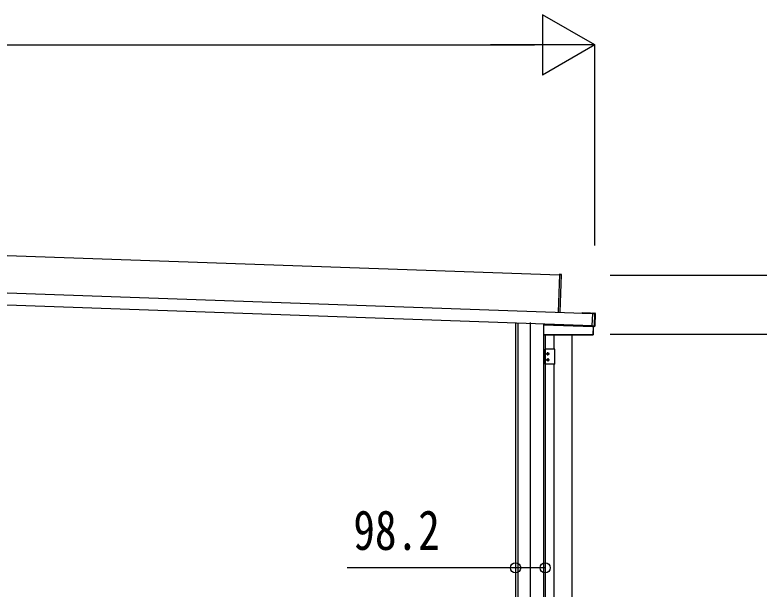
# Model space of a CAD drawing. Units: millimetres, scale not verified. Extents: x -16820 to 16820, y -11880 to 11880.
# Drawn here: x 3863 to 6336, y -6598 to -4688 of the extents above; entities that cross this region are included whole.
import ezdxf
from ezdxf.enums import TextEntityAlignment as Align

# ---------------------------------------------------------------- set-up
doc = ezdxf.new("R2010")
doc.units = ezdxf.units.MM
doc.header["$LTSCALE"] = 60
for name, color, linetype in [('0-3_YKK_12', 2, 'Continuous'), ('0-4_YKK_A1', 4, 'Continuous'), ('0-5_YKK_D', 6, 'Continuous')]:
    doc.layers.add(name, color=color, linetype=linetype)
doc.styles.add('ＭＳ ゴシック', font='')
doc.styles.get('ＭＳ ゴシック').set_extended_font_data('MS Gothic')

msp = doc.modelspace()

# ---------------------------------------------------------------- linework, layer by layer
at = {"layer": '0-3_YKK_12'}
msp.add_line((5577.12, -8502.5), (5577.12, -5711.01), dxfattribs=at)
at = {"layer": '0-4_YKK_A1'}
for p, q in [((5673.18, -5553.73), (927.29, -5388)), ((5783.24, -5681.95), (388.59, -5493.56)), ((5781.85, -5721.93), (387.19, -5533.54)), ((5674.87, -5677.2), (5679.25, -5551.78)), ((5678.78, -5551.76), (5679.25, -5551.78)), ((5754.28, -5680.44), (5754.35, -5678.44)), ((5760.27, -5680.65), (5760.34, -5678.65)), ((5760.34, -5678.65), (5770.34, -5679)), ((5770.27, -5681), (5770.34, -5679)), ((5770.34, -5679), (5776.33, -5679.21)), ((5776.26, -5681.2), (5776.33, -5679.21)), ((5776.33, -5679.21), (5789.82, -5679.68)), ((5790.3, -5681.66), (5783.26, -5681.41)), ((5783.28, -5680.91), (5783.29, -5680.56)), ((5784.49, -5680.6), (5783.29, -5680.56)), ((5783.29, -5680.56), (5783.29, -5680.56)), ((5784.49, -5680.6), (5783.29, -5680.56)), ((5784.49, -5680.6), (5784.49, -5680.6)), ((5784.83, -5679.5), (5784.79, -5680.6)), ((5785.09, -5680.51), (5790.79, -5680.71)), ((5785.09, -5680.51), (5785.09, -5680.59)), ((5788.86, -5722.71), (5790.3, -5681.66)), ((5790.79, -5681.67), (5789.36, -5722.73)), ((5791.27, -5681.23), (5789.81, -5723.21)), ((5790.79, -5681.67), (5790.3, -5681.66)), ((5790.31, -5681.16), (5790.79, -5680.71)), ((5791.27, -5681.23), (5790.79, -5681.67)), ((5791.36, -5721.76), (5792.72, -5682.78)), ((5527.12, -5713.03), (5527.12, -7950)), ((5533.98, -5713.27), (5533.98, -8450)), ((5619.87, -5718.78), (5619.87, -5752.26)), ((5619.87, -5718.78), (5620.24, -5718.79)), ((5620.54, -5718.49), (5620.17, -5718.48)), ((5620.25, -5718.79), (5620.55, -5718.79)), ((5620.25, -5718.79), (5620.25, -5751.88)), ((5620.37, -5718.28), (5620.37, -5716.29)), ((5620.55, -5718.79), (5620.56, -5718.49)), ((5620.56, -5718.49), (5783.35, -5724.18)), ((5620.72, -5718.29), (5621.01, -5718.29)), ((5620.72, -5718.3), (5621.01, -5718.31)), ((5621.01, -5718.29), (5621.01, -5716.31)), ((5782.86, -5723.96), (5621.01, -5718.31)), ((5781.81, -5722.96), (5781.8, -5723.31)), ((5781.8, -5723.31), (5783, -5723.36)), ((5781.8, -5723.31), (5781.8, -5723.31)), ((5781.8, -5723.31), (5783, -5723.36)), ((5782.88, -5723.35), (5782.86, -5723.96)), ((5783.16, -5723.97), (5782.86, -5723.96)), ((5783, -5723.36), (5783, -5723.36)), ((5783.16, -5723.97), (5783.18, -5723.36)), ((5783.27, -5724.16), (5783.3, -5723.36)), ((5783.27, -5724.16), (5783.3, -5723.37)), ((5785.37, -5724.25), (5783.35, -5724.18)), ((5783.59, -5723.41), (5783.59, -5723.49)), ((5789.29, -5723.69), (5783.59, -5723.49)), ((5785.08, -5752.27), (5786.04, -5724.57)), ((5785.37, -5724.25), (5785.36, -5724.55)), ((5785.75, -5724.26), (5785.37, -5724.25)), ((5785.66, -5724.56), (5786.04, -5724.57)), ((5788.25, -5724.65), (5786.04, -5724.57)), ((5789.29, -5723.69), (5788.84, -5723.21)), ((5789.36, -5722.73), (5788.86, -5722.71)), ((5789.36, -5722.73), (5789.81, -5723.21)), ((5620.25, -5751.88), (5619.87, -5752.26)), ((5620.17, -5752.56), (5620.55, -5752.18)), ((5620.17, -5752.56), (5784.78, -5752.56)), ((5620.55, -5751.88), (5620.25, -5751.88)), ((5620.26, -5752.56), (5620.26, -8450)), ((5620.55, -5751.88), (5620.55, -5752.18)), ((5620.55, -5752.18), (5784.41, -5752.18)), ((5625.32, -5752.56), (5625.32, -7950)), ((5655.25, -5800), (5655.25, -5752.56)), ((5715.45, -7840), (5715.45, -5752.56)), ((5784.41, -5751.88), (5784.41, -5752.18)), ((5784.41, -5752.18), (5784.78, -5752.56)), ((5785.08, -5752.27), (5784.71, -5751.89)), ((5657.92, -5800), (5625.62, -5800)), ((5625.62, -5850), (5625.62, -5800)), ((5634.32, -5820.5), (5634.32, -5809.5)), ((5657.92, -5850), (5657.92, -5800)), ((5628.82, -5815), (5639.82, -5815)), ((5628.82, -5835), (5639.82, -5835)), ((5634.32, -5829.5), (5634.32, -5840.5)), ((5635.55, -5815.41), (5636.37, -5815.41)), ((5635.55, -5834.59), (5636.37, -5834.59)), ((5657.92, -5850), (5625.62, -5850)), ((5655.25, -6780), (5655.25, -5850))]:
    msp.add_line(p, q, dxfattribs=at)
for points in [[(5678.8, -5551.26), (5673.28, -5550.73), (5673.26, -5551.23), (5668.9, -5676.16)], [(5673.26, -5551.23), (5678.78, -5551.76), (5674.42, -5676.69)], [(5747.85, -5678.21), (5747.78, -5680.21), (5783.02, -5681.44)], [(5747.85, -5678.21), (5754.35, -5678.44), (5760.34, -5678.65)], [(5781.81, -5722.96), (5781.83, -5722.47), (5783.26, -5681.41), (5783.28, -5680.91)], [(5783.28, -5680.91), (5790.31, -5681.16), (5790.3, -5681.66)], [(5785.09, -5680.59), (5785.03, -5680.59), (5784.99, -5680.6)], [(5620.72, -5716.3), (5620.72, -5718.29), (5620.37, -5718.28)], [(5781.83, -5722.47), (5788.86, -5722.71), (5788.84, -5723.21), (5781.81, -5722.96)], [(5783.5, -5723.4), (5783.54, -5723.41), (5783.59, -5723.41)], [(5784.41, -5751.88), (5784.71, -5751.89), (5785.66, -5724.56), (5785.36, -5724.55)], [(5633.09, -5814.59), (5632.27, -5814.59), (5632.27, -5815.41), (5633.09, -5815.41)], [(5633.09, -5835.41), (5632.27, -5835.41), (5632.27, -5834.59), (5633.09, -5834.59)], [(5634.73, -5813.77), (5634.73, -5812.95), (5633.91, -5812.95), (5633.91, -5813.77)], [(5633.91, -5816.23), (5633.91, -5817.05), (5634.73, -5817.05), (5634.73, -5816.23)], [(5633.91, -5833.77), (5633.91, -5832.95), (5634.73, -5832.95), (5634.73, -5833.77)], [(5636.37, -5815.41), (5636.37, -5814.59), (5635.55, -5814.59)], [(5636.37, -5834.59), (5636.37, -5835.41), (5635.55, -5835.41)], [(5634.73, -5836.23), (5634.73, -5837.05), (5633.91, -5837.05), (5633.91, -5836.23)]]:
    msp.add_lwpolyline(points, dxfattribs=at)
msp.add_lwpolyline([(5620.55, -5751.88), (5620.55, -5718.79), (5785.36, -5724.55), (5784.41, -5751.88)], close=True, dxfattribs=at)
for centre in [(5634.32, -5815), (5634.32, -5835)]:
    msp.add_circle(centre, 3.5, dxfattribs=at)
for centre, radius, start, end in [((5676.74, -5551.44), 2.07, 351.06854, 4.93146), ((5678.75, -5551.76), 0.5, 358, 84.5), ((5784.73, -5676.6), 4.01, 266.55184, 273.90119), ((5789.72, -5682.68), 3, 358, 88), ((5790.29, -5681.66), 0.501, 358.24971, 87.75029), ((5620.54, -5718.79), 0.3, 90.16173, 180.04449), ((5620.55, -5718.79), 0.3, 88.05611, 180.04719), ((5620.55, -5718.79), 0.3, 88.19064, 179.87538), ((5620.54, -5718.65), 0.159, 86.02272, 89.97728), ((5782.98, -5727.06), 3.71, 81.82188, 89.76035), ((5783.36, -5723.98), 0.2, 178, 268), ((5785.36, -5724.55), 0.3, 357.94657, 87.94647), ((5788.36, -5721.65), 3, 268, 358), ((5788.86, -5722.71), 0.501, 268.24971, 357.75029), ((5620.55, -5751.88), 0.301, 180.24971, 269.75029), ((5784.41, -5751.88), 0.301, 270.23913, 357.76087), ((5633.09, -5813.77), 0.82, 270, 0), ((5633.09, -5816.23), 0.82, 0, 90), ((5633.09, -5833.77), 0.82, 270, 0), ((5633.09, -5836.23), 0.82, 0, 90), ((5635.55, -5813.77), 0.82, 180, 270), ((5635.55, -5816.23), 0.82, 90, 180), ((5635.55, -5833.77), 0.82, 180, 270), ((5635.55, -5836.23), 0.82, 90, 180)]:
    msp.add_arc(centre, radius, start, end, dxfattribs=at)
for centre, major_axis, ratio, start_param, end_param in [((5784.49, -5680.57), (0.6, -0.021), 0.061163, 4.712389, 6.2831853), ((5785.08, -5680.81), (-0.01, -0.3), 0.998135, 3.1415927, 3.9545103), ((5790.77, -5681.21), (0.367, 0.342), 0.99628, 5.4996506, 7.06672), ((5620.17, -5718.78), (-0.3, 0.01), 0.998133, 4.7490956, 6.3180268), ((5620.17, -5718.28), (-0.2, 0.007), 0.998133, 1.607503, 3.1764341), ((5620.25, -5718.29), (0, 0.5), 0.061125, 3.1027435, 3.1394501), ((5620.54, -5718.29), (0.007, 0.2), 0.854479, 3.1782993, 4.712389), ((5620.54, -5718.29), (0.47, -0.016), 0.425228, 4.7490956, 6.2831853), ((5620.55, -5718.29), (-0.011, 0.2), 0.151815, 3.0913179, 3.1280246), ((5620.51, -5718.29), (0.201, -0.007), 0.992577, 6.2831853, 6.3180268), ((5620.51, -5718.29), (-0.501, 0.017), 0.998133, 3.1415927, 3.1764341), ((5783.36, -5723.98), (0.5, -0.017), 0.4, 3.1415927, 4.712389), ((5782.99, -5723.39), (0.6, -0.021), 0.061163, 6.2831853, 7.8539816), ((5783.6, -5723.19), (-0.01, -0.3), 0.998135, 5.4691958, 6.2831853), ((5785.74, -5724.56), (0.3, -0.01), 0.998135, 0, 1.5707963), ((5789.3, -5723.19), (0.342, -0.367), 0.99628, 5.4996506, 7.06672), ((5620.17, -5752.26), (0.213, 0.213), 0.99628, 2.358058, 3.9251274), ((5784.78, -5752.26), (-0.209, 0.217), 0.996405, 2.3754474, 3.9077379)]:
    msp.add_ellipse(centre, major_axis=major_axis, ratio=ratio, start_param=start_param, end_param=end_param, dxfattribs=at)
at = {"layer": '0-5_YKK_D'}
for p, q in [((5790.22, -4788), (5617.01, -4688)), ((5617.01, -4688), (5617.01, -4888)), ((580.21, -4788), (5590.22, -4788)), ((5790.22, -4788), (5443.81, -4788)), ((5790.22, -4788), (5617.01, -4888)), ((5790.22, -5454.94), (5790.22, -4787)), ((5841.3, -5553.73), (7778.12, -5553.73)), ((5841.3, -5750), (6878.12, -5750))]:
    msp.add_line(p, q, dxfattribs=at)
msp.add_lwpolyline([(5625.32, -6526.99), (5527.12, -6526.99), (4967.92, -6526.99)], dxfattribs=at)
for centre in [(5527.12, -6526.99), (5625.32, -6526.99)]:
    msp.add_circle(centre, 17, dxfattribs=at)

# ---------------------------------------------------------------- texts
at = {"layer": '0-5_YKK_D', "style": 'ＭＳ ゴシック', "width": 0.8}
msp.add_text('98.2', height=132, dxfattribs=at).set_placement((4987.92, -6506.99), align=Align.BOTTOM_LEFT)

doc.saveas('drawing.dxf')
